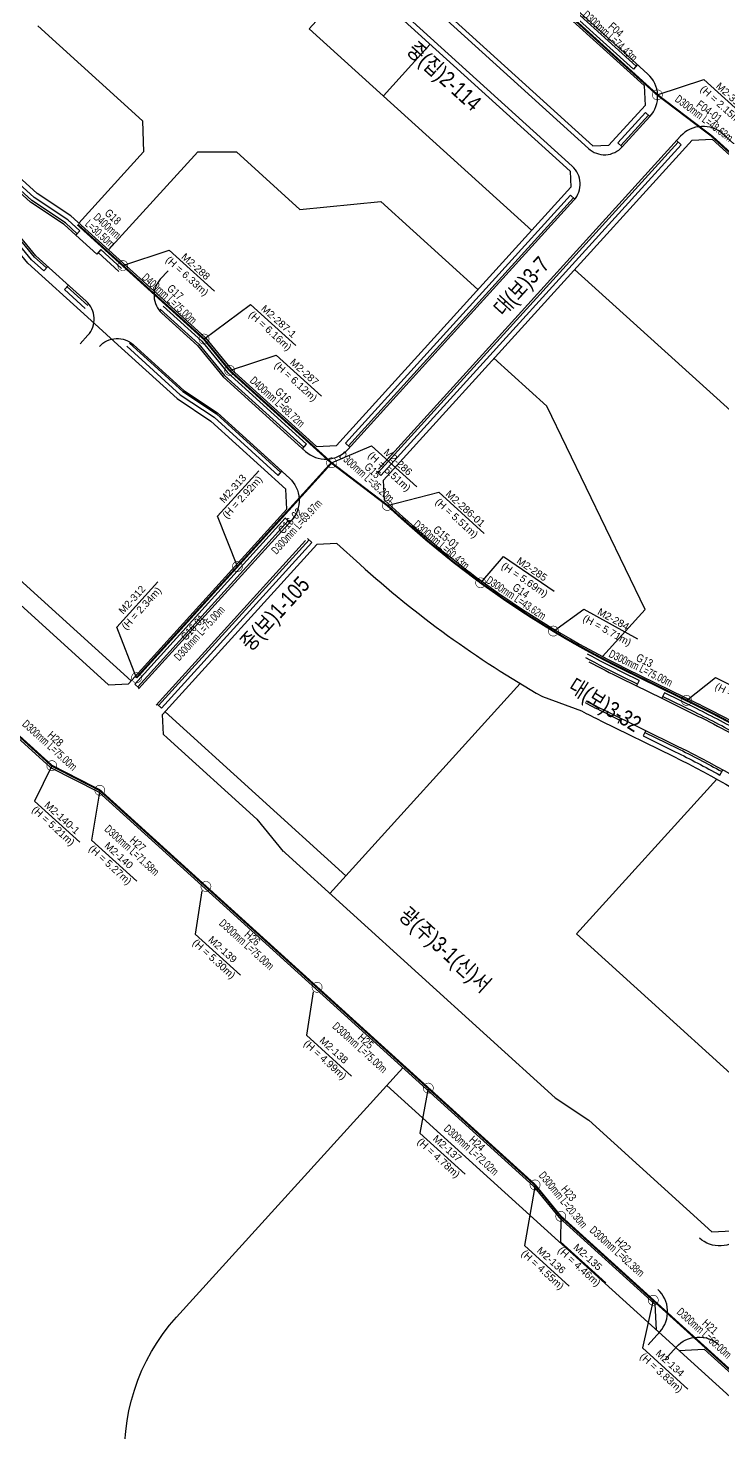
# Model space of a CAD drawing. Header units: inches. Extents: x 174186 to 177107, y 416927 to 419389.
# Drawn here: x 175330 to 175677, y 417278 to 417980 of the extents above; entities that cross this region are included whole.
import ezdxf
from ezdxf.enums import TextEntityAlignment as Align

# ---------------------------------------------------------------- set-up
doc = ezdxf.new("R2010")
doc.units = ezdxf.units.IN
doc.header["$MEASUREMENT"] = 0
for name, color, linetype in [('d_line', 8, 'Continuous'), ('Osu_line', 5, 'Continuous'), ('OsuMH_check', 1, 'Continuous'), ('도로명', 1, 'Continuous'), ('오수맨홀(2공구)', 7, 'Continuous'), ('오수맨홀좌표(2공구)', 4, 'Continuous'), ('오수원형관로명(2공구)', 4, 'Continuous'), ('오수원형관로연장(2공구)', 4, 'Continuous')]:
    doc.layers.add(name, color=color, linetype=linetype)
doc.styles.get("Standard").update_dxf_attribs({"font": 'arial.ttf'})

msp = doc.modelspace()

# ---------------------------------------------------------------- linework, layer by layer
at = {"layer": 'd_line', "color": 8, "linetype": 'Continuous', "flags": 128}
msp.add_lwpolyline([(175580.04, 418015.9), (175446.41, 418137.1, 0.414214), (175425.22, 418136.07), (175409.43, 418118.66, 0.414214), (175410.26, 418101.71), (175610.24, 417920.32, 0.414214), (175627.2, 417921.14), (175640.97, 417936.33, 0.414214), (175639.94, 417957.52), (175628.06, 417968.29), (175592.83, 418000.24)], format="xyb", close=True, dxfattribs=at)
at = {"layer": 'd_line', "color": 8, "linetype": 'Continuous'}
for points in [[(175453.88, 418128.97), (175579.31, 418015.21), (175592.11, 417999.55), (175634.08, 417961.48)], [(175452.54, 418127.49), (175577.85, 418013.83), (175590.65, 417998.17), (175632.73, 417960)], [(175378.66, 418110.79), (175601.13, 417909.01)], [(175411.31, 418104.13), (175612.55, 417921.6)], [(175470.81, 417980.18), (175494.21, 418005.99)], [(175588.84, 417996.44), (175638.04, 417951.81)], [(175387.52, 417934.22), (175335.27, 417981.6)], [(175581.91, 417879.4), (175470.81, 417980.18)], [(175507.84, 417946.59), (175531.25, 417972.39)], [(175359.95, 417836), (175330.24, 417862.95), (175317.44, 417878.61), (175267.91, 417923.53), (175251.08, 417934.75), (175221.37, 417961.7)], [(175634.75, 417962.22), (175632.73, 417960)], [(175339.45, 417860.67), (175333.51, 417866.06), (175320.71, 417881.71), (175270.68, 417927.09), (175253.85, 417938.31), (175231.68, 417958.42)], [(175396.62, 417845.94), (175351.74, 417886.65), (175334.91, 417897.86), (175281.45, 417946.36)], [(175638.04, 417951.81), (175638.53, 417941.82)], [(175354.23, 417876.96), (175348.35, 417882.3), (175331.52, 417893.52), (175277.45, 417942.56)], [(175354.91, 417877.7), (175348.97, 417883.09), (175332.14, 417894.31), (175278.18, 417943.25)], [(175356.25, 417879.19), (175350.2, 417884.67), (175333.37, 417895.89), (175279.63, 417944.63)], [(175638.53, 417941.82), (175620.54, 417921.99)], [(175387.52, 417934.22), (175388.04, 417918.71)], [(175638.75, 417938.34), (175624.97, 417923.16)], [(175640.23, 417937), (175626.45, 417921.82)], [(175638.75, 417938.34), (175640.94, 417936.35)], [(175355.71, 417883.05), (175388.04, 417918.71)], [(175370.52, 417869.62), (175415.05, 417918.71)], [(175415.05, 417918.71), (175434.39, 417918.71)], [(175466.16, 417889.89), (175434.39, 417918.71)], [(175655.04, 417923.56), (175505.15, 417758.31)], [(175656.52, 417922.22), (175506.63, 417756.96)], [(175662.02, 417924.56), (175507.86, 417754.59)], [(175612.55, 417921.6), (175620.54, 417921.99)], [(175627.2, 417921.14), (175624.97, 417923.16)], [(175654.3, 417924.24), (175656.52, 417922.22)], [(175662.02, 417924.56), (175672.01, 417925.05)], [(175672.01, 417925.05), (175943.74, 417678.58)], [(175601.13, 417909.01), (175601.52, 417901.02)], [(175601.52, 417901.02), (175484.36, 417771.86)], [(175601.29, 417897.05), (175488.85, 417773.09)], [(175603.5, 417895.05), (175601.29, 417897.05)], [(175466.16, 417889.89), (175506.55, 417893.76)], [(175602.77, 417895.71), (175490.33, 417771.74)], [(175555.04, 417849.78), (175506.55, 417893.76)], [(175376.99, 417860.37), (175366.62, 417869.78)], [(175375.64, 417858.89), (175365.27, 417868.3)], [(175707.31, 417765.67), (175603.39, 417859.92)], [(175360.19, 417841.86), (175349.82, 417851.26)], [(175396.62, 417845.94), (175418.93, 417825.71), (175431.73, 417810.05), (175474.37, 417771.37)], [(175397.73, 417841.56), (175417.11, 417823.98), (175429.91, 417808.32), (175469.41, 417772.49)], [(175375.13, 417822.24), (175359.95, 417836)], [(175396.38, 417840.08), (175415.66, 417822.6), (175428.45, 417806.94), (175468.07, 417771.01)], [(175375.13, 417822.24), (175404.84, 417795.29), (175421.67, 417784.07), (175459.13, 417750.1)], [(175379.59, 417821.56), (175406.38, 417797.26), (175423.21, 417786.05), (175455.3, 417756.94)], [(175380.93, 417823.04), (175407.61, 417798.85), (175424.44, 417787.63), (175456.65, 417758.42)], [(175382.92, 417822.26), (175408.07, 417799.44), (175424.9, 417788.22), (175457.15, 417758.97)], [(175589.5, 417791.52), (175563.08, 417815.48)], [(175638.63, 417689.95), (175589.5, 417791.52)], [(175474.37, 417771.37), (175484.36, 417771.86)], [(175459.61, 417740.11), (175459.13, 417750.1)], [(175508.34, 417744.61), (175507.86, 417754.59)], [(175459.61, 417740.11), (175380.45, 417652.83)], [(175458.83, 417735.52), (175383.65, 417652.63)], [(175460.31, 417734.17), (175385.13, 417651.29)], [(175394.37, 417642.13), (175468.93, 417724.33)], [(175470.68, 417724.77), (175395.5, 417641.88)], [(175472.16, 417723.42), (175396.98, 417640.54)], [(175474.63, 417722.43), (175397.49, 417637.38)], [(175484.62, 417722.92), (175474.63, 417722.43)], [(175370.46, 417652.34), (175309.74, 417707.42)], [(175638.63, 417689.95), (175617.3, 417666.43)], [(175370.46, 417652.34), (175380.45, 417652.83)], [(175385.87, 417650.62), (175383.65, 417652.63)], [(175576.24, 417652.87), (175481.09, 417547.95)], [(175587.27, 417646.4), (175606.73, 417639.23)], [(175396.98, 417640.54), (175394.76, 417642.55)], [(175397.97, 417627.39), (175397.49, 417637.38)], [(175398.78, 417638.81), (175489.15, 417556.84)], [(175397.97, 417627.39), (175399.77, 417625.76)], [(175399.77, 417625.76), (175444.62, 417585.08)], [(175604.36, 417527.8), (175674.48, 417605.1)], [(175444.62, 417585.08), (175457.76, 417569.01)], [(175457.01, 417569.79), (175593.64, 417445.86), (175610.47, 417434.65)], [(175421.88, 417547.65), (175421.85, 417547.68)], [(175604.32, 417527.83), (175720.76, 417422.22)], [(175904.44, 417093.75), (175509.48, 417452)], [(175671.93, 417378.91), (175610.47, 417434.65)], [(175643.43, 417342.65), (175595.68, 417385.96)], [(175671.93, 417378.91), (175681.92, 417379.39)], [(175643.43, 417342.65), (175644.05, 417329.94)], [(175655.45, 417319.6), (175668.16, 417320.22)], [(175668.16, 417320.22), (175737.47, 417257.36)]]:
    msp.add_lwpolyline(points, dxfattribs=at)
for points in [[(175400.23, 417859.21), (175396.37, 417854.95, 0.414214), (175397.19, 417838), (175414.93, 417821.91), (175427.73, 417806.25), (175468.88, 417768.93, 0.414214), (175490.07, 417769.96), (175603.01, 417894.48, 0.414214), (175602.18, 417911.43), (175384.42, 418108.95)], [(175381.75, 417654.26), (175262.93, 417762.03, 0.025864), (175068.21, 417921.1, 0.025864)], [(175365.97, 417821.43, -0.414214), (175382.92, 417822.26), (175408.07, 417799.44), (175424.9, 417788.22), (175460.85, 417755.62, -0.414214), (175461.89, 417734.43), (175385.48, 417650.19)], [(175152.32, 417789.3), (175165.6, 417774.23, -0.008417), (175225.78, 417721.47), (175256.44, 417688.26), (175341.6, 417611.02), (175365.56, 417598.74), (175582.88, 417401.62), (175595.68, 417385.96)], [(175508.34, 417744.61), (175517.61, 417736.2, 0.026253), (175556.97, 417704.1)], [(175484.62, 417722.92), (175496.11, 417712.5, 0.054718), (175587.27, 417646.4)], [(175556.97, 417704.1, 0.043735), (175629.27, 417660.34)], [(175634.74, 417652.63), (175627.28, 417656.3, -0.010603), (175608.89, 417665.83, -0.010603)], [(175629.27, 417660.34), (175665.36, 417642.6, -0.019319)], [(175687.16, 417626.08, 0.013132), (175663.37, 417638.56), (175647.3, 417646.46)], [(175606.73, 417639.23, 0.005318), (175616.48, 417634.31), (175652.56, 417616.57, -0.070069), (175764.91, 417540.24)], [(175608.56, 417643.35, 0.005456), (175618.46, 417638.35), (175625.92, 417634.68)], [(175608.96, 417644.27, 0.005487), (175618.9, 417639.25), (175654.99, 417621.51, -0.035346), (175715.08, 417586.5)], [(175811.65, 417532.95), (175782.38, 417559.5, 0.014997), (175758.98, 417579.48), (175745.01, 417594.05, 0.045285), (175665.36, 417642.6)], [(175638.48, 417628.51), (175654.55, 417620.61, -0.012857), (175676.94, 417608.88, -0.012857)], [(175381.11, 417241.42), (175379.25, 417257.86, -0.21563), (175404.54, 417336.3), (175517.54, 417460.88)], [(175686.95, 417376.76), (175686.95, 417376.76, -0.414214), (175665.76, 417375.72)]]:
    msp.add_lwpolyline(points, format="xyb", dxfattribs=at)
at = {"layer": 'd_line', "color": 8, "linetype": 'Continuous', "flags": 128}
for points in [[(175356.35, 417822.73), (175360.21, 417826.99, 0.414214), (175359.38, 417843.94), (175334.24, 417866.75), (175321.44, 417882.4), (175271.3, 417927.88), (175254.47, 417939.1), (175228.28, 417962.85, 0.414214), (175211.33, 417962.03), (175208.81, 417959.25)], [(175774.38, 417839.62), (175677.5, 417927.49, 0.414214), (175656.32, 417926.46), (175505.41, 417760.09)], [(175610.5, 417663.82, 0.009389), (175626.84, 417655.4), (175646.86, 417645.56), (175662.93, 417637.66, -0.017286), (175694.04, 417621.01, 0.405271), (175710.26, 417625.05), (175711.82, 417627.56)], [(175640.03, 417322.42), (175645.92, 417328.92, 0.414214), (175644.89, 417350.1)], [(175648.36, 417314.86), (175654.25, 417321.36, -0.414214), (175675.44, 417322.39)]]:
    msp.add_lwpolyline(points, format="xyb", dxfattribs=at)
at = {"layer": 'd_line', "color": 8, "linetype": 'ByBlock'}
for points in [[(175338.11, 417859.19), (175332.06, 417864.67), (175319.26, 417880.33), (175269.45, 417925.51), (175252.62, 417936.73), (175230.34, 417956.94)], [(175356.25, 417879.19), (175354.23, 417876.96)], [(175366.62, 417869.78), (175364.6, 417867.56)], [(175338.11, 417859.19), (175340.12, 417861.41)], [(175348.48, 417849.78), (175350.49, 417852)], [(175358.85, 417840.38), (175348.48, 417849.78)], [(175467.4, 417770.27), (175469.41, 417772.49)], [(175491.07, 417771.07), (175488.85, 417773.09)], [(175455.3, 417756.94), (175457.15, 417758.97)], [(175506.63, 417756.96), (175504.41, 417758.98)], [(175461.05, 417733.5), (175458.83, 417735.52)], [(175472.16, 417723.42), (175469.94, 417725.44)], [(175635.62, 417654.43), (175634.3, 417651.74)], [(175648.19, 417648.25), (175646.86, 417645.56)], [(175626.36, 417635.58), (175625.04, 417632.89)], [(175638.92, 417629.41), (175637.6, 417626.71)], [(175675.95, 417607.14), (175677.43, 417609.75)]]:
    msp.add_lwpolyline(points, dxfattribs=at)
at = {"layer": 'd_line', "color": 8, "linetype": 'Continuous', "flags": 128}
msp.add_lwpolyline([(175354.23, 417876.96), (175364.6, 417867.56)], dxfattribs=at)
at = {"layer": 'd_line', "color": 8, "linetype": 'ByBlock'}
for points in [[(175635.62, 417654.43), (175628.17, 417658.09, -0.010603), (175609.85, 417667.59, -0.010603)], [(175688.15, 417627.82, 0.013138), (175664.26, 417640.35), (175648.19, 417648.25)], [(175637.6, 417626.71), (175653.67, 417618.82, -0.01285), (175675.95, 417607.14, -0.01285)]]:
    msp.add_lwpolyline(points, format="xyb", dxfattribs=at)
at = {"layer": 'Osu_line', "const_width": 1}
for points in [[(175589.56, 417997.13), (175644.69, 417947.13)], [(175355.03, 417882.31), (175377.63, 417861.82)], [(175481.9, 417763.19), (175434.89, 417711.36)], [(175481.9, 417763.19), (175509.89, 417741.85), (175509.89, 417741.85)], [(175384.5, 417655.81), (175434.89, 417711.36)], [(175366.14, 417599.57), (175342.17, 417611.85), (175306.57, 417644.15)], [(175419.15, 417551.48), (175366.14, 417599.57)], [(175474.71, 417501.09), (175419.15, 417551.48)], [(175530.26, 417450.7), (175474.71, 417501.09)], [(175583.61, 417402.31), (175530.26, 417450.7)], [(175596.45, 417386.6), (175583.61, 417402.31)], [(175596.45, 417386.6), (175642.66, 417344.69)], [(175642.66, 417344.69), (175687.11, 417304.38)]]:
    msp.add_lwpolyline(points, dxfattribs=at)
at = {"layer": 'Osu_line'}
for points in [[(175644.69, 417947.13, 1, 1, 0), (175671.94, 417926.46, 1, 1, 0), (175682.63, 417916.77, 0, 0, 0)], [(175377.63, 417861.82, 1, 1, 0), (175418.2, 417825.02, 1, 1, 0), (175431, 417809.36, 0, 0, 0)], [(175431, 417809.36, 1, 1, 0), (175473.7, 417770.63, 1, 1, 0), (175479.68, 417765.21, 1, 1, 0), (175481.9, 417763.19, 0, 0, 0)], [(175592.75, 417679.12, 1, 1, 0.008733), (175607.41, 417670.64, 1, 1, 0.006279), (175618.14, 417664.86, 1, 1, 0), (175618.14, 417664.86, 1, 1, 0.00618), (175628.83, 417659.44, 1, 1, 0), (175642.01, 417652.96, 1, 1, 0), (175655.42, 417646.37, 1, 1, 0), (175659.24, 417644.49, 0, 0, 0)]]:
    msp.add_lwpolyline(points, format="xyseb", dxfattribs=at)
at = {"layer": 'Osu_line', "const_width": 1}
for points in [[(175509.89, 417741.85), (175516.94, 417735.46, 0.026253), (175556.38, 417703.29, 0.026253)], [(175556.43, 417703.25, 0.022487), (175592.75, 417679.12, 133057107185.271698)], [(175724.35, 417607.39, 0.002772), (175719.59, 417610.54, 0.01125), (175699.91, 417622.78, 0.002906), (175694.74, 417625.8, 0.006474), (175683.1, 417632.31), (175683.1, 417632.31, 0.009937), (175664.92, 417641.7), (175659.24, 417644.49)]]:
    msp.add_lwpolyline(points, format="xyb", dxfattribs=at)
at = {"layer": 'Osu_line'}
msp.add_lwpolyline([(175383.76, 417656.48), (175384.5, 417655.81)], dxfattribs=at)
at = {"layer": 'OsuMH_check', "const_width": 0.3, "flags": 128}
for points in [[(175642.19, 417947.13, -1), (175647.19, 417947.13, -1)], [(175375.13, 417861.82, -1), (175380.13, 417861.82, -1)], [(175415.72, 417825.07, -1), (175420.72, 417825.07, -1)], [(175428.52, 417809.41, -1), (175433.52, 417809.41, -1)], [(175479.42, 417763.24, -1), (175484.42, 417763.24, -1)], [(175507.3, 417741.93, -1), (175512.3, 417741.93, -1)], [(175432.39, 417711.36, -1), (175437.39, 417711.36, -1)], [(175553.93, 417703.25, -1), (175558.93, 417703.25, -1)], [(175590.25, 417679.12, -1), (175595.25, 417679.12, -1)], [(175382.01, 417655.82, -1), (175387.01, 417655.82, -1)], [(175656.74, 417644.49, -1), (175661.74, 417644.49, -1)], [(175339.67, 417611.85, -1), (175344.67, 417611.85, -1)], [(175363.64, 417599.57, -1), (175368.64, 417599.57, -1)], [(175416.65, 417551.48, -1), (175421.65, 417551.48, -1)], [(175472.21, 417501.09, -1), (175477.21, 417501.09, -1)], [(175527.76, 417450.7, -1), (175532.76, 417450.7, -1)], [(175581.11, 417402.31, -1), (175586.11, 417402.31, -1)], [(175593.95, 417386.6, -1), (175598.95, 417386.6, -1)], [(175640.16, 417344.69, -1), (175645.16, 417344.69, -1)]]:
    msp.add_lwpolyline(points, format="xyb", close=True, dxfattribs=at)
at = {"layer": '오수맨홀(2공구)', "color": 1}
for points in [[(175644.69, 417947.13), (175667.92, 417954.79), (175690.55, 417934.26)], [(175377.63, 417861.82), (175400.85, 417869.48), (175423.49, 417848.95)], [(175418.2, 417825.02), (175441.43, 417842.36), (175464.06, 417821.83)], [(175431, 417809.36), (175454.23, 417817.02), (175476.86, 417796.49)], [(175481.9, 417763.19), (175501.9, 417771.76), (175524.53, 417751.23)], [(175434.89, 417711.36), (175425.01, 417736.61), (175445.54, 417759.24)], [(175509.8, 417741.93), (175535.57, 417748.48), (175558.2, 417727.95)], [(175556.43, 417703.25), (175567.83, 417716.32), (175593.1, 417699.14)], [(175384.5, 417655.81), (175374.62, 417681.05), (175395.15, 417703.69)], [(175592.75, 417679.12), (175607.99, 417690.03), (175634.72, 417675.22)], [(175659.24, 417644.49), (175673.77, 417655.94), (175701.08, 417642.23)], [(175342.17, 417611.85), (175333.55, 417594.12), (175356.18, 417573.58)], [(175366.14, 417599.57), (175361.94, 417574.64), (175384.57, 417554.11)], [(175417.14, 417549.25), (175413.79, 417527.61), (175436.42, 417507.08)], [(175472.69, 417498.87), (175469.34, 417477.23), (175491.97, 417456.69)], [(175530.26, 417450.7), (175526.01, 417428.16), (175548.65, 417407.63)], [(175583.61, 417402.31), (175578.3, 417372), (175600.63, 417351.75)], [(175596.45, 417386.6), (175596.25, 417373.87)], [(175596.25, 417373.87), (175618.88, 417353.34)], [(175642.66, 417344.69), (175637.3, 417320.83), (175659.93, 417300.3)]]:
    msp.add_lwpolyline(points, dxfattribs=at)

# ---------------------------------------------------------------- texts
at = {"layer": '도로명', "color": 4, "width": 0.8}
for s, p in [('중(집)2-114', (175518.97, 417968.57)), ('광(주)3-1(신)서', (175515, 417536.17))]:
    msp.add_text(s, height=8, rotation=317.79095, dxfattribs=at).set_placement(p)
at = {"layer": '도로명', "color": 1, "width": 0.8}
for s, rotation, p in [('대(보)3-7', 47.79095, (175567.89, 417835.85)), ('중(보)1-105', 47.79095, (175441.41, 417668.62)), ('대(보)3-32', 327.6399, (175599.62, 417649.65))]:
    msp.add_text(s, height=8, rotation=rotation, dxfattribs=at).set_placement(p)
at = {"layer": '오수맨홀(2공구)', "color": 7}
for s, rotation, p in [('M2-316', 317.79095, (175679.95, 417945.32)), ('M2-288', 317.79095, (175412.89, 417860.01)), ('M2-287', 317.79095, (175467.2, 417807.28)), ('M2-286', 317.79095, (175513.93, 417762.28)), ('M2-313', 47.79095, (175433.93, 417749.14)), ('M2-286-01', 317.79095, (175547.6, 417739.01)), ('M2-285', 325.77601, (175581.07, 417708.61)), ('M2-312', 47.79095, (175383.54, 417693.59)), ('M2-284', 331.00704, (175621.87, 417683.56)), ('M2-140-1', 317.79095, (175346.12, 417584.49)), ('M2-140', 317.79095, (175374.47, 417565.72)), ('M2-139', 317.79095, (175426.32, 417518.69)), ('M2-138', 317.79095, (175481.87, 417468.3)), ('M2-137', 317.79095, (175538.54, 417419.24)), ('M2-136', 317.79095, (175590.52, 417363.36)), ('M2-135', 317.79095, (175608.78, 417364.95)), ('M2-134', 317.79095, (175649.83, 417311.9))]:
    msp.add_text(s, height=3.6, rotation=rotation, dxfattribs=at).set_placement(p, align=Align.CENTER)
at = {"layer": '오수맨홀(2공구)'}
msp.add_text('M2-287-1', height=3.6, rotation=317.79095, dxfattribs=at).set_placement((175454.4, 417832.61), align=Align.CENTER)
at = {"layer": '오수맨홀좌표(2공구)', "color": 7}
for s, rotation, p in [('(H = 2.15m)', 317.79095, (175675.66, 417940.58)), ('(H = 6.33m)', 317.79095, (175408.59, 417855.27)), ('(H = 6.16m)', 317.79095, (175450.1, 417827.87)), ('(H = 6.12m)', 317.79095, (175462.9, 417802.54)), ('(H = 5.51m)', 317.79095, (175509.64, 417757.55)), ('(H = 2.92m)', 47.79095, (175438.67, 417744.84)), ('(H = 5.51m)', 317.79095, (175543.3, 417734.27)), ('(H = 5.69m)', 325.77601, (175577.47, 417703.33)), ('(H = 2.34m)', 47.79095, (175388.28, 417689.29)), ('(H = 5.71m)', 331.00704, (175618.77, 417677.97)), ('(H = 5.83m)', 333.35658, (175685.04, 417644.32)), ('(H = 5.21m)', 317.79095, (175341.78, 417580.45)), ('(H = 5.27m)', 317.79095, (175370.17, 417560.98)), ('(H = 5.30m)', 317.79095, (175422.02, 417513.95)), ('(H = 4.99m)', 317.79095, (175477.57, 417463.56)), ('(H = 4.78m)', 317.79095, (175534.25, 417414.5)), ('(H = 4.46m)', 317.79095, (175604.48, 417360.21)), ('(H = 4.55m)', 317.79095, (175586.23, 417358.62)), ('(H = 3.83m)', 317.79095, (175645.53, 417307.17))]:
    msp.add_text(s, height=3.6, rotation=rotation, dxfattribs=at).set_placement(p, align=Align.CENTER)
at = {"layer": '오수원형관로명(2공구)', "color": 7, "width": 0.8}
for s, rotation, p in [('F04', 317.79095, (175622.7, 417978.27)), ('F04-01', 322.82294, (175669.45, 417937.28)), ('G18', 317.79095, (175371.37, 417884.71)), ('G17', 317.79095, (175402.54, 417847.01)), ('G16', 317.79095, (175456.46, 417795.43)), ('G15', 317.79095, (175501.06, 417757.89)), ('G16-02', 47.79095, (175462.76, 417732.82)), ('G15-01', 319.77322, (175537.97, 417724.34)), ('G14', 326.31984, (175575.45, 417697.65)), ('G16-01', 47.79095, (175414.19, 417679.59)), ('G13', 333.82329, (175637.46, 417662.69)), ('H28', 317.79095, (175342.71, 417623.81)), ('H27', 317.79095, (175383.79, 417571.27)), ('H26', 317.79095, (175441.09, 417524.22)), ('H25', 317.79095, (175497.73, 417472.72)), ('H24', 317.79095, (175553.34, 417421.54)), ('H23', 309.26019, (175598.93, 417396.88)), ('H22', 317.79095, (175626.21, 417370.82)), ('H21', 317.79095, (175669.75, 417329.98))]:
    msp.add_text(s, height=4, rotation=rotation, dxfattribs=at).set_placement(p, align=Align.CENTER)
at = {"layer": '오수원형관로연장(2공구)', "color": 7, "width": 0.7}
for s, rotation, p in [('D300mm L=74.43m', 317.79095, (175619.79, 417975.07)), ('D300mm L=48.63m', 322.82294, (175666.84, 417933.83)), ('L=30.50m', 317.79095, (175364.89, 417876.25)), ('D400mm', 317.79095, (175368.53, 417880.14)), ('D400mm L=75.00m', 317.79095, (175399.64, 417843.81)), ('D400mm L=68.72m', 317.79095, (175453.56, 417792.23)), ('D300mm L=35.20m', 317.79095, (175498.16, 417754.69)), ('D300mm L=69.97m', 47.79095, (175465.96, 417729.92)), ('D300mm L=60.43m', 319.77322, (175535.57, 417720.75)), ('D300mm L=43.62m', 326.31984, (175573.05, 417694.05)), ('D300mm L=75.00m', 47.79095, (175417.39, 417676.69)), ('D300mm L=75.00m', 333.82329, (175635.55, 417658.82)), ('D300mm L=75.00m', 317.79095, (175339.81, 417620.61)), ('D300mm L=71.58m', 317.79095, (175380.89, 417568.07)), ('D300mm L=75.00m', 317.79095, (175438.19, 417521.02)), ('D300mm L=75.00m', 317.79095, (175494.82, 417469.52)), ('D300mm L=72.02m', 317.79095, (175550.44, 417418.34)), ('D300mm L=20.30m', 309.26019, (175596.1, 417393.62)), ('D300mm L=62.38m', 317.79095, (175623.31, 417367.62)), ('D300mm L=60.00m', 317.79095, (175666.85, 417326.78))]:
    msp.add_text(s, height=4, rotation=rotation, dxfattribs=at).set_placement(p, align=Align.CENTER)

doc.saveas('drawing.dxf')
